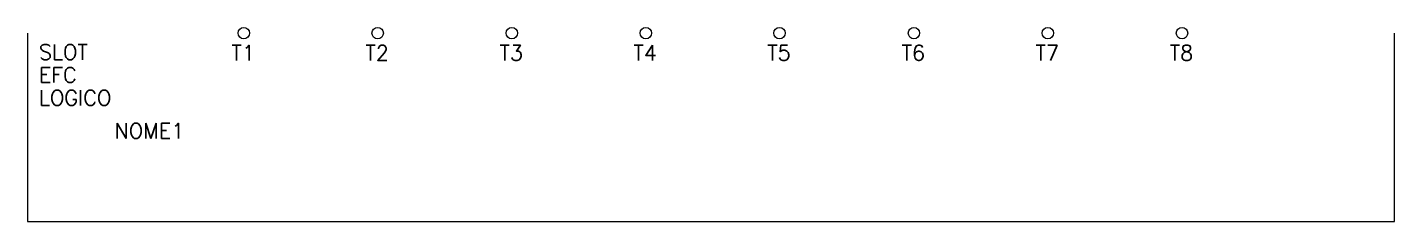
# Model space of a CAD drawing. Extents: x 158 to 338, y 132 to 158.
import ezdxf
from ezdxf.enums import TextEntityAlignment as Align

# ---------------------------------------------------------------- set-up
doc = ezdxf.new("R2010")
doc.units = 0
doc.header["$MEASUREMENT"] = 0
doc.layers.get('0').update_dxf_attribs({"linetype": 'CONTINUOUS'})
doc.styles.add('ROMANS', font='romans')

msp = doc.modelspace()

# ---------------------------------------------------------------- linework, layer by layer
for p, q in [((158.41, 157), (158.41, 132.28)), ((338.19, 132.28), (338.19, 157)), ((158.41, 132.28), (338.19, 132.28))]:
    msp.add_line(p, q)
at = {"linetype": 'Continuous'}
for centre in [(186.86, 157), (204.47, 157), (222.11, 157), (239.73, 157), (257.31, 157), (274.98, 157), (292.59, 157), (310.23, 157)]:
    msp.add_circle(centre, 0.75, dxfattribs=at)

# ---------------------------------------------------------------- texts
at = {"lineweight": -3, "style": 'ROMANS', "flags": 1}
for tag, p in [('SLOT', (159.93, 154.51)), ('NOME1', (169.86, 144.18))]:
    msp.add_attdef(tag, text='', height=2, dxfattribs=at).set_placement(p, align=Align.MIDDLE_LEFT)
at = {"lineweight": -3, "style": 'ROMANS'}
for tag, text, p in [('T1', 'T1', (185.24, 154.41)), ('T2', 'T2', (202.85, 154.41)), ('T3', 'T3', (220.49, 154.41)), ('T4', 'T4', (238.1, 154.41)), ('T5', 'T5', (255.69, 154.41)), ('T6', 'T6', (273.36, 154.41)), ('T7', 'T7', (290.97, 154.41)), ('T8', 'T8', (308.61, 154.41)), ('EFC', '', (159.93, 151.51)), ('LOGICO', '', (159.93, 148.51))]:
    msp.add_attdef(tag, text=text, height=2, dxfattribs=at).set_placement(p, align=Align.MIDDLE_LEFT)

doc.saveas('drawing.dxf')
